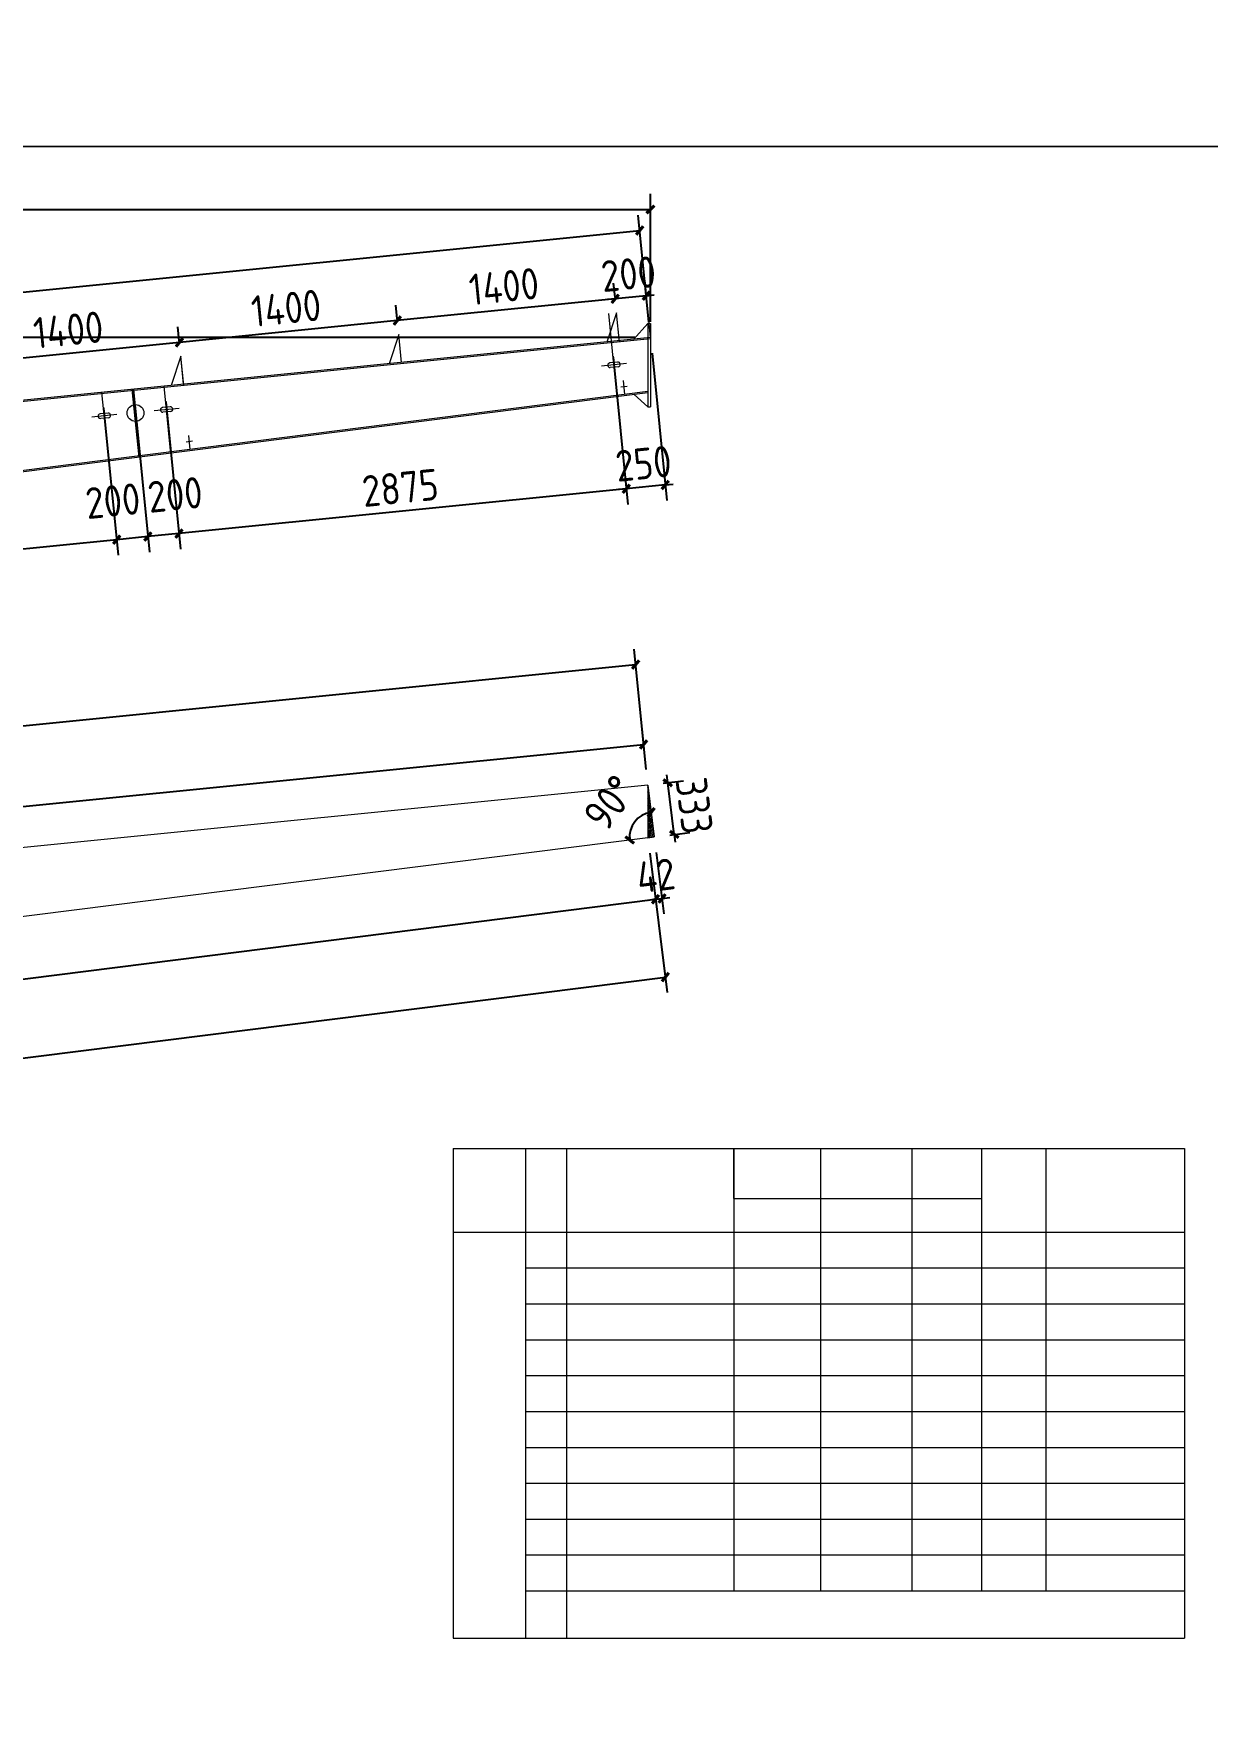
# Model space of a CAD drawing. Extents: x 485428 to 797698, y 56414 to 211814.
# Drawn here: x 770644 to 778145, y 134492 to 145335 of the extents above; entities that cross this region are included whole.
import ezdxf

# ---------------------------------------------------------------- set-up
doc = ezdxf.new("R2010")
doc.units = 0
doc.header["$LTSCALE"] = 1000
doc.header["$MEASUREMENT"] = 0
doc.layers.add('钢架', color=7, linetype='Continuous', lineweight=25)
doc.styles.get("Standard").update_dxf_attribs({"font": 'gbenor.shx', "bigfont": 'gbcbig.shx'})
doc.dimstyles.get("Standard").update_dxf_attribs({"dimscale": 100, "dimtxt": 2, "dimasz": 0.4, "dimexe": 0.5, "dimexo": 1, "dimgap": 0.5, "dimtad": 1, "dimdec": 0, "dimzin": 0, "dimdsep": 46, "dimtxsty": 'Standard', "dimblk": 'ARCHTICK', "dimcen": 0.09, "dimadec": 0, "dimazin": 0, "dimtfac": 1, "dimtdec": 0, "dimtix": 1, "dimtmove": 2, "dimatfit": 3, "dimfxl": 1, "dimtolj": 1, "dimtzin": 0, "dimarcsym": 0})

# ---------------------------------------------------------------- blocks, each defined once
blk = doc.blocks.new('_ArchTick')
at = {"color": 0, "linetype": 'ByBlock', "const_width": 0.4}
blk.add_lwpolyline([(-0.5, -0.5), (0.5, 0.5)], dxfattribs=at)
blk = doc.blocks.new('*D2494')
at = {"color": 3, "lineweight": -2}
for p, q in [((774359, 143651), (774350, 143740)), ((774558, 143671), (774549, 143760)), ((774360, 143641), (774310, 143636)), ((774559, 143661), (774360, 143641)), ((774559, 143661), (774609, 143666))]:
    blk.add_line(p, q, dxfattribs=at)
at = {"layer": 'Defpoints', "color": 0}
for p in [(774360, 143641), (774369, 143552), (774568, 143572)]:
    blk.add_point(p, dxfattribs=at)
at = {"color": 3, "lineweight": -2, "xscale": 50, "yscale": 50, "zscale": 50}
for p, rotation in [((774559, 143661), 185.7105931375494), ((774360, 143641), 5.710593137549453)]:
    blk.add_blockref('_ArchTick', p, dxfattribs=dict(at, rotation=rotation))
at = {"color": 0, "lineweight": 15, "insert": (774445, 143800), "char_height": 200, "attachment_point": 5, "rotation": 5.7106}
blk.add_mtext('\\A1;200', dxfattribs=at)
blk = doc.blocks.new('*D2535')
at = {"color": 3, "lineweight": -2}
for p, q in [((774353, 143709), (774350, 143740)), ((772966, 143512), (772957, 143601)), ((774360, 143641), (772967, 143502))]:
    blk.add_line(p, q, dxfattribs=at)
at = {"layer": 'Defpoints', "color": 0}
for p in [(774363, 143610), (772967, 143502), (772976, 143412)]:
    blk.add_point(p, dxfattribs=at)
at = {"color": 3, "lineweight": -2, "xscale": 50, "yscale": 50, "zscale": 50}
for p, rotation in [((774360, 143641), 5.710593137575612), ((772967, 143502), 185.7105931375756)]:
    blk.add_blockref('_ArchTick', p, dxfattribs=dict(at, rotation=rotation))
at = {"color": 0, "lineweight": 15, "insert": (773649, 143720), "char_height": 200, "attachment_point": 5, "rotation": 5.7106}
blk.add_mtext('\\A1;1400', dxfattribs=at)
blk = doc.blocks.new('*D2536')
at = {"color": 3, "lineweight": -2}
for p, q in [((772966, 143512), (772957, 143601)), ((772967, 143502), (771574, 143362)), ((771573, 143373), (771564, 143462))]:
    blk.add_line(p, q, dxfattribs=at)
at = {"layer": 'Defpoints', "color": 0}
for p in [(771574, 143362), (772976, 143412), (771583, 143273)]:
    blk.add_point(p, dxfattribs=at)
at = {"color": 3, "lineweight": -2, "xscale": 50, "yscale": 50, "zscale": 50}
for p, rotation in [((772967, 143502), 5.710593137575612), ((771574, 143362), 185.7105931375756)]:
    blk.add_blockref('_ArchTick', p, dxfattribs=dict(at, rotation=rotation))
at = {"color": 0, "lineweight": 15, "insert": (772256, 143581), "char_height": 200, "attachment_point": 5, "rotation": 5.7106}
blk.add_mtext('\\A1;1400', dxfattribs=at)
blk = doc.blocks.new('*D2537')
at = {"color": 3, "lineweight": -2}
for p, q in [((771574, 143362), (770181, 143223)), ((771573, 143373), (771564, 143462)), ((770180, 143233), (770171, 143322))]:
    blk.add_line(p, q, dxfattribs=at)
at = {"layer": 'Defpoints', "color": 0}
for p in [(771583, 143273), (770181, 143223), (770190, 143134)]:
    blk.add_point(p, dxfattribs=at)
at = {"color": 3, "lineweight": -2, "xscale": 50, "yscale": 50, "zscale": 50}
for p, rotation in [((771574, 143362), 5.710593137575612), ((770181, 143223), 185.7105931375756)]:
    blk.add_blockref('_ArchTick', p, dxfattribs=dict(at, rotation=rotation))
at = {"color": 0, "lineweight": 15, "insert": (770863, 143442), "char_height": 200, "attachment_point": 5, "rotation": 5.7106}
blk.add_mtext('\\A1;1400', dxfattribs=at)
blk = doc.blocks.new('*D2542')
at = {"color": 3, "lineweight": -2}
for p, q in [((774486, 143393), (764349, 143393)), ((764449, 143393), (764449, 142413)), ((764691, 142413), (764349, 142413))]:
    blk.add_line(p, q, dxfattribs=at)
at = {"layer": 'Defpoints', "color": 0}
for p in [(774586, 143393), (764449, 142413), (764791, 142413)]:
    blk.add_point(p, dxfattribs=at)
at = {"color": 3, "lineweight": -2, "xscale": 50, "yscale": 50, "zscale": 50}
for p, rotation in [((764449, 143393), 90), ((764449, 142413), 270)]:
    blk.add_blockref('_ArchTick', p, dxfattribs=dict(at, rotation=rotation))
at = {"color": 0, "lineweight": 15, "insert": (764299, 142903), "char_height": 200, "attachment_point": 5, "rotation": 90}
blk.add_mtext('\\A1;980', dxfattribs=at)
blk = doc.blocks.new('*D2492')
at = {"color": 3, "lineweight": -2}
for p, q in [((764791, 142513), (764791, 144313)), ((774586, 143493), (774586, 144313)), ((764791, 144213), (774586, 144213))]:
    blk.add_line(p, q, dxfattribs=at)
at = {"layer": 'Defpoints', "color": 0}
for p in [(774586, 144213), (774586, 143393), (764791, 142413)]:
    blk.add_point(p, dxfattribs=at)
at = {"color": 3, "lineweight": -2, "xscale": 50, "yscale": 50, "zscale": 50, "rotation": 180}
blk.add_blockref('_ArchTick', (764791, 144213), dxfattribs=at)
at = {"color": 3, "lineweight": -2, "xscale": 50, "yscale": 50, "zscale": 50}
blk.add_blockref('_ArchTick', (774586, 144213), dxfattribs=at)
at = {"color": 0, "lineweight": 15, "insert": (769689, 144363), "char_height": 200, "attachment_point": 5}
blk.add_mtext('\\A1;9795', dxfattribs=at)
blk = doc.blocks.new('*D2493')
at = {"color": 3, "lineweight": -2}
for p, q in [((774576, 143492), (774508, 144177)), ((764722, 143098), (774517, 144078)), ((764781, 142513), (764713, 143198))]:
    blk.add_line(p, q, dxfattribs=at)
at = {"layer": 'Defpoints', "color": 0}
for p in [(774517, 144078), (774586, 143393), (764791, 142413)]:
    blk.add_point(p, dxfattribs=at)
at = {"color": 3, "lineweight": -2, "xscale": 50, "yscale": 50, "zscale": 50}
for p, rotation in [((774517, 144078), 5.710593137485651), ((764722, 143098), 185.7105931374856)]:
    blk.add_blockref('_ArchTick', p, dxfattribs=dict(at, rotation=rotation))
at = {"color": 0, "lineweight": 15, "insert": (769605, 143737), "char_height": 200, "attachment_point": 5, "rotation": 5.7106}
blk.add_mtext('\\A1;9844', dxfattribs=at)
blk = doc.blocks.new('*D2543')
at = {"color": 3, "lineweight": -2}
for p, q in [((774347, 143268), (774441, 142326)), ((774596, 143293), (774690, 142351)), ((774431, 142426), (774382, 142421)), ((774680, 142450), (774431, 142426)), ((774680, 142450), (774730, 142455))]:
    blk.add_line(p, q, dxfattribs=at)
at = {"layer": 'Defpoints', "color": 0}
for p in [(774337, 143368), (774586, 143393), (774431, 142426)]:
    blk.add_point(p, dxfattribs=at)
at = {"color": 3, "lineweight": -2, "xscale": 50, "yscale": 50, "zscale": 50}
for p, rotation in [((774680, 142450), 185.7105931369435), ((774431, 142426), 5.710593136943468)]:
    blk.add_blockref('_ArchTick', p, dxfattribs=dict(at, rotation=rotation))
at = {"color": 0, "lineweight": 15, "insert": (774541, 142587), "char_height": 200, "attachment_point": 5, "rotation": 5.7106}
blk.add_mtext('\\A1;250', dxfattribs=at)
blk = doc.blocks.new('*D2495')
at = {"color": 3, "lineweight": -2}
for p, q in [((774347, 143268), (774441, 142326)), ((771487, 142982), (771581, 142040)), ((774431, 142426), (771571, 142139))]:
    blk.add_line(p, q, dxfattribs=at)
at = {"layer": 'Defpoints', "color": 0}
for p in [(774337, 143368), (771477, 143082), (771571, 142139)]:
    blk.add_point(p, dxfattribs=at)
at = {"color": 3, "lineweight": -2, "xscale": 50, "yscale": 50, "zscale": 50}
for p, rotation in [((774431, 142426), 5.710593136947395), ((771571, 142139), 185.7105931369474)]:
    blk.add_blockref('_ArchTick', p, dxfattribs=dict(at, rotation=rotation))
at = {"color": 0, "lineweight": 15, "insert": (772986, 142432), "char_height": 200, "attachment_point": 5, "rotation": 5.7106}
blk.add_mtext('\\A1;2875', dxfattribs=at)
blk = doc.blocks.new('*D2496')
at = {"color": 3, "lineweight": -2}
for p, q in [((771288, 142962), (771382, 142020)), ((771487, 142982), (771581, 142040)), ((771571, 142139), (771372, 142120))]:
    blk.add_line(p, q, dxfattribs=at)
at = {"layer": 'Defpoints', "color": 0}
for p in [(771278, 143062), (771477, 143082), (771372, 142120)]:
    blk.add_point(p, dxfattribs=at)
at = {"color": 3, "lineweight": -2, "xscale": 50, "yscale": 50, "zscale": 50}
for p, rotation in [((771571, 142139), 5.710593136947395), ((771372, 142120), 185.7105931369474)]:
    blk.add_blockref('_ArchTick', p, dxfattribs=dict(at, rotation=rotation))
at = {"color": 0, "lineweight": 15, "insert": (771546, 142388), "char_height": 200, "attachment_point": 5, "rotation": 5.7106}
blk.add_mtext('\\A1;200', dxfattribs=at)
blk = doc.blocks.new('*D2497')
at = {"color": 3, "lineweight": -2}
for p, q in [((771089, 142942), (771183, 142000)), ((771288, 142962), (771382, 142020)), ((771372, 142120), (771173, 142100))]:
    blk.add_line(p, q, dxfattribs=at)
at = {"layer": 'Defpoints', "color": 0}
for p in [(771079, 143042), (771278, 143062), (771173, 142100)]:
    blk.add_point(p, dxfattribs=at)
at = {"color": 3, "lineweight": -2, "xscale": 50, "yscale": 50, "zscale": 50}
for p, rotation in [((771173, 142100), 185.7105931369474), ((771372, 142120), 5.710593136947395)]:
    blk.add_blockref('_ArchTick', p, dxfattribs=dict(at, rotation=rotation))
at = {"color": 0, "lineweight": 15, "insert": (771148, 142348), "char_height": 200, "attachment_point": 5, "rotation": 5.7106}
blk.add_mtext('\\A1;200', dxfattribs=at)
blk = doc.blocks.new('*D2498')
at = {"color": 3, "lineweight": -2}
for p, q in [((771089, 142942), (771183, 142000)), ((765317, 142365), (765412, 141423)), ((771173, 142100), (765402, 141523))]:
    blk.add_line(p, q, dxfattribs=at)
at = {"layer": 'Defpoints', "color": 0}
for p in [(771079, 143042), (765307, 142465), (765402, 141523)]:
    blk.add_point(p, dxfattribs=at)
at = {"color": 3, "lineweight": -2, "xscale": 50, "yscale": 50, "zscale": 50}
for p, rotation in [((771173, 142100), 5.710593136947395), ((765402, 141523), 185.7105931369474)]:
    blk.add_blockref('_ArchTick', p, dxfattribs=dict(at, rotation=rotation))
at = {"color": 0, "lineweight": 15, "insert": (768272, 141960), "char_height": 200, "attachment_point": 5, "rotation": 5.7106}
blk.add_mtext('\\A1;5800', dxfattribs=at)
blk = doc.blocks.new('*D2500')
at = {"color": 0, "lineweight": -2}
blk.add_arc((774610, 140199), 158, 97.2026, 187.2026, dxfattribs=at)
at = {"layer": 'Defpoints', "color": 0}
for p in [(774568, 140529), (774514, 140325), (774568, 140193), (774610, 140199), (765191, 139008)]:
    blk.add_point(p, dxfattribs=at)
at = {"color": 0, "lineweight": -2, "xscale": 50, "yscale": 50, "zscale": 50}
for p, rotation in [((774590, 140356), 7.202564799060341), ((774453, 140179), 277.2025647990603)]:
    blk.add_blockref('_ArchTick', p, dxfattribs=dict(at, rotation=rotation))
at = {"color": 0, "lineweight": 15, "insert": (774327, 140418), "char_height": 200, "attachment_point": 5, "rotation": 52.2026}
blk.add_mtext('\\A1;90°', dxfattribs=at)
blk = doc.blocks.new('*D2503')
at = {"color": 3, "lineweight": -2}
for p, q in [((774558, 140629), (774532, 140890)), ((764765, 139813), (774542, 140790)), ((764781, 139651), (764755, 139912))]:
    blk.add_line(p, q, dxfattribs=at)
at = {"layer": 'Defpoints', "color": 0}
for p in [(774542, 140790), (774568, 140529), (764791, 139551)]:
    blk.add_point(p, dxfattribs=at)
at = {"color": 3, "lineweight": -2, "xscale": 50, "yscale": 50, "zscale": 50}
for p, rotation in [((774542, 140790), 5.710593137471186), ((764765, 139813), 185.7105931374712)]:
    blk.add_blockref('_ArchTick', p, dxfattribs=dict(at, rotation=rotation))
at = {"color": 0, "lineweight": 15, "insert": (769638, 140457), "char_height": 200, "attachment_point": 5, "rotation": 5.7106}
blk.add_mtext('\\A1;上翼板 9826', dxfattribs=at)
blk = doc.blocks.new('*D2475')
at = {"color": 3, "lineweight": -2}
for p, q in [((764646, 140316), (774491, 141301)), ((774558, 140629), (774481, 141400)), ((764713, 139644), (764636, 140416))]:
    blk.add_line(p, q, dxfattribs=at)
at = {"layer": 'Defpoints', "color": 0}
for p in [(774491, 141301), (774568, 140529), (764723, 139545)]:
    blk.add_point(p, dxfattribs=at)
at = {"color": 3, "lineweight": -2, "xscale": 50, "yscale": 50, "zscale": 50}
for p, rotation in [((774491, 141301), 5.710593137499544), ((764646, 140316), 185.7105931374995)]:
    blk.add_blockref('_ArchTick', p, dxfattribs=dict(at, rotation=rotation))
at = {"color": 0, "lineweight": 15, "insert": (769553, 140964), "char_height": 200, "attachment_point": 5, "rotation": 5.7106}
blk.add_mtext('\\A1;腹板 9894', dxfattribs=at)
blk = doc.blocks.new('*D2505')
at = {"color": 3, "lineweight": -2}
for p, q in [((774581, 140094), (774630, 139700)), ((765240, 138615), (774618, 139800)), ((765203, 138909), (765253, 138515))]:
    blk.add_line(p, q, dxfattribs=at)
at = {"layer": 'Defpoints', "color": 0}
for p in [(774568, 140193), (774618, 139800), (765191, 139008)]:
    blk.add_point(p, dxfattribs=at)
at = {"color": 3, "lineweight": -2, "xscale": 50, "yscale": 50, "zscale": 50}
for p, rotation in [((774618, 139800), 7.202564799080137), ((765240, 138615), 187.2025647990802)]:
    blk.add_blockref('_ArchTick', p, dxfattribs=dict(at, rotation=rotation))
at = {"color": 0, "lineweight": 15, "insert": (769910, 139356), "char_height": 200, "attachment_point": 5, "rotation": 7.2026}
blk.add_mtext('\\A1;9452', dxfattribs=at)
blk = doc.blocks.new('*D2506')
at = {"color": 3, "lineweight": -2}
for p, q in [((774581, 140094), (774630, 139700)), ((774622, 140100), (774672, 139706)), ((774618, 139800), (774568, 139793)), ((774618, 139800), (774660, 139805)), ((774660, 139805), (774709, 139811))]:
    blk.add_line(p, q, dxfattribs=at)
at = {"layer": 'Defpoints', "color": 0}
for p in [(774568, 140193), (774610, 140199), (774660, 139805)]:
    blk.add_point(p, dxfattribs=at)
at = {"color": 3, "lineweight": -2, "xscale": 50, "yscale": 50, "zscale": 50}
for p, rotation in [((774618, 139800), 7.202564799080164), ((774660, 139805), 187.2025647990802)]:
    blk.add_blockref('_ArchTick', p, dxfattribs=dict(at, rotation=rotation))
at = {"color": 0, "lineweight": 15, "insert": (774620, 139951), "char_height": 200, "attachment_point": 5, "rotation": 7.2026}
blk.add_mtext('\\A1;42', dxfattribs=at)
blk = doc.blocks.new('*D2509')
at = {"color": 3, "lineweight": -2}
for p, q in [((774667, 140542), (774796, 140558)), ((774696, 140545), (774690, 140595)), ((774738, 140215), (774696, 140545)), ((774709, 140211), (774837, 140228)), ((774738, 140215), (774744, 140165))]:
    blk.add_line(p, q, dxfattribs=at)
at = {"layer": 'Defpoints', "color": 0}
for p in [(774696, 140545), (774568, 140529), (774610, 140199)]:
    blk.add_point(p, dxfattribs=at)
at = {"color": 3, "lineweight": -2, "xscale": 50, "yscale": 50, "zscale": 50}
for p, rotation in [((774696, 140545), 277.2025647990612), ((774738, 140215), 97.20256479906126)]:
    blk.add_blockref('_ArchTick', p, dxfattribs=dict(at, rotation=rotation))
at = {"color": 0, "lineweight": 15, "insert": (774866, 140399), "char_height": 200, "attachment_point": 5, "rotation": 277.2026}
blk.add_mtext('\\A1;333', dxfattribs=at)
blk = doc.blocks.new('*D2476')
at = {"color": 3, "lineweight": -2}
for p, q in [((774581, 140094), (774693, 139203)), ((764906, 138067), (774681, 139302)), ((764806, 138859), (764919, 137968))]:
    blk.add_line(p, q, dxfattribs=at)
at = {"layer": 'Defpoints', "color": 0}
for p in [(774568, 140193), (774681, 139302), (764793, 138958)]:
    blk.add_point(p, dxfattribs=at)
at = {"color": 3, "lineweight": -2, "xscale": 50, "yscale": 50, "zscale": 50}
for p, rotation in [((774681, 139302), 7.202564799059908), ((764906, 138067), 187.2025647990599)]:
    blk.add_blockref('_ArchTick', p, dxfattribs=dict(at, rotation=rotation))
at = {"color": 0, "lineweight": 15, "insert": (769774, 138840), "char_height": 200, "attachment_point": 5, "rotation": 7.2026}
blk.add_mtext('\\A1;下翼板 9852', dxfattribs=at)

msp = doc.modelspace()

# ---------------------------------------------------------------- hatches: boundary and pattern name
at = {"lineweight": 15}
h = msp.add_hatch(dxfattribs=at)
h.set_pattern_fill('ANSI31', color=256, scale=5, style=0)
h.set_pattern_definition([(45, (0, -10500), (-5.612660076, 5.612660076), [])])
h.paths.add_polyline_path([(774568, 140529.1), (774568, 140193.5), (774609.8, 140198.7)])

# ---------------------------------------------------------------- linework, layer by layer
at = {"color": 2, "lineweight": 15}
for p, q in [((774369.1, 143551.7), (774307.4, 143364.6)), ((774352.2, 143218.4), (774319.3, 143546.7)), ((774387.8, 143364.6), (774369.1, 143551.7)), ((774568, 143482.5), (774476.7, 143381.6)), ((774568, 143482.5), (774568, 142950.8)), ((774568, 143482.5), (774586, 143482.5)), ((774586, 143392.5), (774568.1, 143571.6)), ((774586, 143482.5), (774586, 142950.8)), ((772976, 143412.4), (772914.4, 143225.3)), ((772994, 143233.3), (772976, 143412.4)), ((772994, 143233.3), (772976, 143412.4)), ((771583, 143273.1), (771521.3, 143086)), ((771600.9, 143094), (771583, 143273.1)), ((771601.7, 143086), (771583, 143273.1)), ((771316, 142628.1), (771272.7, 143061.2)), ((771326, 142629.1), (771282.7, 143062.2)), ((774421.4, 143028.5), (774412.5, 143118.1)), ((774480.5, 143027.9), (774568, 142950.8)), ((774568, 142950.8), (774586, 142950.8)), ((771642.6, 142677.3), (771633.6, 142766.9)), ((774568, 140529.1), (774568, 140193.5))]:
    msp.add_line(p, q, dxfattribs=at)
at = {"lineweight": 15}
for p, q in [((774586, 143392.5), (764791, 142413)), ((774586, 143384.5), (764791, 142405)), ((774347, 143273.1), (774358, 143163.7)), ((774432.1, 143226.4), (774272.9, 143210.4)), ((774375.9, 143235.8), (774326.1, 143230.8)), ((774378.9, 143206), (774329.1, 143201)), ((774568, 143047), (765190.5, 141861.9)), ((774568, 143039), (765191, 141853.9)), ((774436.3, 143080.8), (774396.6, 143075.8)), ((771088.5, 142947.3), (771099.4, 142837.8)), ((771571.6, 142940.3), (771412.3, 142924.4)), ((771515.3, 142949.8), (771465.6, 142944.8)), ((771486.5, 142987.1), (771497.4, 142877.6)), ((771173.5, 142900.5), (771014.3, 142884.6)), ((771117.3, 142910), (771067.6, 142905)), ((771120.3, 142880.1), (771070.6, 142875.1)), ((771518.3, 142919.9), (771468.6, 142914.9)), ((771657.4, 142729.6), (771617.7, 142724.6)), ((774568, 140529.1), (764791, 139551.4)), ((774568, 140529.1), (774609.8, 140198.7)), ((774568, 140193.5), (765190.5, 139008.4)), ((774568, 140193.5), (774609.8, 140198.7)), ((775119.1, 137885.7), (775119.1, 138205)), ((775119.1, 138205), (775119.1, 135375.8)), ((775672.9, 138205), (775672.9, 135375.8)), ((778001.3, 138205), (778001.3, 135073.2))]:
    msp.add_line(p, q, dxfattribs=at)
at = {"color": 1, "lineweight": 15}
for p, q in [((771122, 142608.7), (771078.7, 143041.8)), ((771321, 142628.6), (771277.7, 143061.7)), ((771520, 142648.5), (771476.7, 143081.6)), ((773323.6, 138205), (773323.6, 135073.2)), ((773789.4, 135073.2), (773789.4, 138205))]:
    msp.add_line(p, q, dxfattribs=at)
at = {"lineweight": 15}
for points in [[(763438.1, 155114.2), (778288.1, 155114.2), (778288.1, 144614.2), (763438.1, 144614.2)], [(763438.1, 144614.2), (778288.1, 144614.2), (778288.1, 134114.2), (763438.1, 134114.2)]]:
    msp.add_lwpolyline(points, close=True, dxfattribs=at)
msp.add_circle((771292.8, 142910.5), 53.8, dxfattribs=at)
for centre, start, end in [((774327.6, 143215.9), 95.71059, 275.71059), ((774377.4, 143220.9), 275.71059, 95.71059), ((771467.1, 142929.9), 95.71059, 275.71059), ((771516.8, 142934.8), 275.71059, 95.71059), ((771069.1, 142890.1), 95.71059, 275.71059), ((771118.8, 142895), 275.71059, 95.71059)]:
    msp.add_arc(centre, 15, start, end, dxfattribs=at)
at = {"layer": '钢架', "lineweight": 15}
for p, q in [((773323.6, 138205), (778001.3, 138205)), ((774049.5, 138205), (774049.5, 135073.2)), ((776257, 138205), (776257, 136293.9)), ((776702, 138205), (776702, 135375.8)), ((777114.6, 138205), (777114.6, 135375.8)), ((775119.1, 137885.7), (776702, 137885.7)), ((773323.6, 137671.1), (778001.3, 137671.1)), ((773789.4, 137441.5), (778001.3, 137441.5)), ((773789.4, 137212), (778001.3, 137212)), ((773789.4, 136982.5), (778001.3, 136982.5)), ((773789.4, 136982.5), (778001.3, 136982.5)), ((773789.4, 136753), (778001.3, 136753)), ((773789.4, 136523.5), (778001.3, 136523.5)), ((773789.4, 136293.9), (778001.3, 136293.9)), ((776257, 136293.9), (776257, 135375.8)), ((773789.4, 136064.4), (778001.3, 136064.4)), ((773789.4, 135834.9), (778001.3, 135834.9)), ((773789.4, 135605.4), (778001.3, 135605.4)), ((773789.4, 135375.8), (778001.3, 135375.8)), ((773789.4, 135375.8), (778001.3, 135375.8)), ((773789.4, 135375.8), (778001.3, 135375.8)), ((773789.4, 135375.8), (778001.3, 135375.8)), ((773323.6, 135073.2), (778001.3, 135073.2))]:
    msp.add_line(p, q, dxfattribs=at)

# ---------------------------------------------------------------- dimensions: what is measured, and where the dimension line sits
at = {"lineweight": 15}
dim = msp.add_linear_dim(base=(774586, 144213.3), p1=(764791, 142413), p2=(774586, 143392.5), dimstyle='Standard', override={"dimtxt": 2, "dimasz": 0.5, "dimexe": 1, "dimexo": 1, "dimclrd": 3, "dimclre": 3}, dxfattribs=at)
dim.commit()
dim.dimension.update_dxf_attribs({"geometry": '*D2492', "text_midpoint": (769688.5, 144363.3)})
for p1, p2, distance, picture, middle in [((764791, 142413), (774586, 143392.5), 688.7, '*D2493', (769605.1, 143737.3)), ((774568.1, 143571.6), (774369.1, 143551.7), -89.6, '*D2494', (774444.8, 143800.1)), ((774586, 143392.5), (774337.3, 143367.6), 946.8, '*D2543', (774540.9, 142587.2)), ((774609.8, 140198.7), (774568, 140529.1), -129.4, '*D2509', (774866.1, 140399))]:
    dim = msp.add_aligned_dim(p1=p1, p2=p2, distance=distance, dimstyle='Standard', override={"dimtxt": 2, "dimasz": 0.5, "dimexe": 1, "dimexo": 1, "dimclrd": 3, "dimclre": 3}, dxfattribs=at)
    dim.commit()
    dim.dimension.update_dxf_attribs({"geometry": picture, "text_midpoint": middle})
for base, p1, p2, angle, picture, middle in [((772967.1, 143501.5), (774363.3, 143609.7), (772976, 143412.4), 5.71059, '*D2535', (773648.7, 143720.5)), ((771574.1, 143362.2), (772976, 143412.4), (771583, 143273.1), 5.71059, '*D2536', (772255.7, 143581.2)), ((770181, 143222.9), (771583, 143273.1), (770189.9, 143133.8), 5.71059, '*D2537', (770862.6, 143441.8)), ((764449.020044, 142413.0067655), (774586.0132671, 143392.5067655), (764791.0132671, 142413.0067655), 90, '*D2542', (764299.020044, 142902.7567655)), ((771570.9, 142139.5), (774337.3, 143367.6), (771476.7, 143081.6), 5.71059, '*D2495', (772986.3, 142431.8)), ((765401.7, 141522.6), (771078.7, 143041.8), (765307.5, 142464.7), 5.71059, '*D2498', (768272.4, 141960.4)), ((774617.8, 139799.7), (765190.5, 139008.4), (774568, 140193.5), 187.20256, '*D2505', (769910.2, 139356)), ((774659.5, 139805), (774568, 140193.5), (774609.8, 140198.7), 187.20256, '*D2506', (774619.8, 139951.1))]:
    dim = msp.add_linear_dim(base=base, p1=p1, p2=p2, angle=angle, dimstyle='Standard', override={"dimtxt": 2, "dimasz": 0.5, "dimexe": 1, "dimexo": 1, "dimclrd": 3, "dimclre": 3}, dxfattribs=at)
    dim.commit()
    dim.dimension.update_dxf_attribs({"geometry": picture, "text_midpoint": middle})
for base, p1, p2, picture, middle in [((771172.9, 142099.7), (771277.7, 143061.7), (771078.7, 143041.8), '*D2497', (771148, 142348.5)), ((771371.9, 142119.6), (771476.7, 143081.6), (771277.7, 143061.7), '*D2496', (771546, 142388.3))]:
    dim = msp.add_linear_dim(base=base, p1=p1, p2=p2, angle=5.71059, dimstyle='Standard', override={"dimtxt": 2, "dimasz": 0.5, "dimexe": 1, "dimexo": 1, "dimclrd": 3, "dimclre": 3}, dxfattribs=at)
    dim.commit()
    dim.dimension.update_dxf_attribs({"geometry": picture, "text_midpoint": middle, "dimtype": 160})
for p1, p2, distance, text, picture, middle in [((764723.2, 139544.6), (774568, 140529.1), 775.2, '腹板 9894', '*D2475', (769552.9, 140964.1)), ((764793.3, 138958.2), (774568, 140193.5), -898.4, '下翼板 9852', '*D2476', (769773.7, 138839.9))]:
    dim = msp.add_aligned_dim(p1=p1, p2=p2, distance=distance, text=text, dimstyle='Standard', override={"dimtxt": 2, "dimasz": 0.5, "dimexe": 1, "dimexo": 1, "dimclrd": 3, "dimclre": 3}, dxfattribs=at)
    dim.commit()
    dim.dimension.update_dxf_attribs({"geometry": picture, "text_midpoint": middle})
dim = msp.add_linear_dim(base=(774541.9, 140790.4), p1=(764791, 139551.4), p2=(774568, 140529.1), angle=185.71059, text='上翼板 9826', dimstyle='Standard', override={"dimtxt": 2, "dimasz": 0.5, "dimexe": 1, "dimexo": 1, "dimclrd": 3, "dimclre": 3}, dxfattribs=at)
dim.commit()
dim.dimension.update_dxf_attribs({"geometry": '*D2503', "text_midpoint": (769637.8, 140457.4)})
at = {"color": 1, "lineweight": 15}
dim = msp.add_angular_dim_2l(base=(774514.2, 140324.7), line1=((774568, 140193.5), (765190.5, 139008.4)), line2=((774568, 140529.1), (774609.8, 140198.7)), dimstyle='Standard', override={"dimtxt": 2, "dimasz": 0.5, "dimgap": 1}, dxfattribs=at)
dim.commit()
dim.dimension.update_dxf_attribs({"geometry": '*D2500', "text_midpoint": (774326.8, 140418.2)})

doc.saveas('drawing.dxf')
